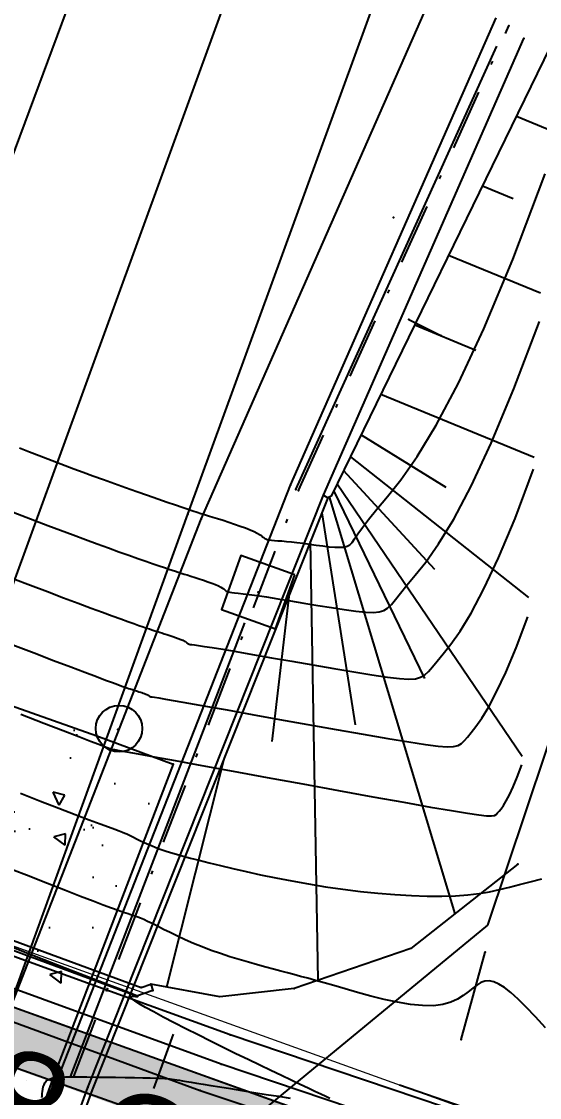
# Model space of a CAD drawing. Header units: metres. Extents: x 820373 to 834957, y 7564678 to 7566875.
# Drawn here: x 821304.79 to 821318.3, y 7565009.85 to 7565037.94 of the extents above; entities that cross this region are included whole.
import ezdxf
from ezdxf.enums import TextEntityAlignment as Align

# ---------------------------------------------------------------- set-up
doc = ezdxf.new("R2010")
doc.units = ezdxf.units.M
doc.linetypes.add('XREF_GEO$0$DASHDOT', pattern=[25.4, 12.7, -6.35, 0, -6.35])
doc.linetypes.add('XREF_TOP$0$DASHDOT', pattern=[25.4, 12.7, -6.35, 0, -6.35])
doc.layers.add('XREF_GEO$0$F-HZ-ARRED-VALETA', color=11, linetype='Continuous', lineweight=0)
for name, color, linetype in [('XREF_GEO$0$F-HZ-BORDO', 165, 'Continuous'), ('XREF_GEO$0$F-HZ-EIXO', 42, 'XREF_GEO$0$DASHDOT'), ('XREF_GEO$0$F-HZ-ESTACA', 73, 'Continuous'), ('XREF_GEO$0$F-HZ-NOMES', 134, 'Continuous'), ('XREF_GEO$0$F-HZ-OAE_EXISTENTE', 55, 'Continuous'), ('XREF_GEO$0$F-HZ-OFFSET-ATERRO', 42, 'Continuous'), ('XREF_GEO$0$F-HZ-PTO-NOTAVEL', 42, 'Continuous'), ('XREF_PAV$0$P-TH01_TREVO_235.60_PAV.TIPO-I', 150, 'Continuous'), ('XREF_TOP$0$T-DI-MURETA', 23, 'Continuous'), ('XREF_TOP$0$T-DP-MARCO', 23, 'Continuous'), ('XREF_TOP$0$T-HD-VALETA_SARJETA', 132, 'Continuous'), ('XREF_TOP$0$T-HG-BARRANCO', 23, 'Continuous'), ('XREF_TOP$0$T-HG-CRISTA', 23, 'Continuous'), ('XREF_TOP$0$T-HG-PÉ', 23, 'Continuous'), ('XREF_TOP$0$T-HM-COTA', 252, 'Continuous'), ('XREF_TOP$0$T-HM-CURVA_INTERMEDIÁRIA', 252, 'Continuous'), ('XREF_TOP$0$T-HM-CURVA_MESTRA', 23, 'Continuous'), ('XREF_TOP$0$T-OA-LAJE', 31, 'Continuous'), ('XREF_TOP$0$T-OA-PILAR', 31, 'Continuous'), ('XREF_TOP$0$T-SI-FAIXA', 23, 'Continuous'), ('XREF_TOP$0$T-SI-PLACA', 252, 'Continuous'), ('XREF_TOP$0$T-SV-GUARD_RAIL', 23, 'Continuous'), ('XREF_TOP$0$T-SV-GUIA', 23, 'XREF_TOP$0$DASHDOT'), ('XREF_TOP$0$T-SV-PÉ_GUIA', 23, 'XREF_TOP$0$DASHDOT'), ('XREF_TOP$0$T-SV-RUA_PAVIMENTADA', 23, 'Continuous')]:
    doc.layers.add(name, color=color, linetype=linetype)
doc.styles.add('XREF_GEO$0$ARIAL', font='arial.ttf')
doc.styles.add('XREF_TOP$0$ROMANS', font='arial.ttf', dxfattribs={"height": 1.5})

# ---------------------------------------------------------------- blocks, each defined once
blk = doc.blocks.new('XREF_TOP$0$PONTO')
at = {"layer": 'XREF_TOP$0$T-HM-COTA'}
blk.add_point((0, 0), dxfattribs=at)
blk = doc.blocks.new('XREF_TOP$0$MARCO')
blk.add_lwpolyline([(-0.75, -0.75), (0.75, -0.75), (0.75, 0.75), (-0.75, 0.75)], close=True)
at = {"style": 'XREF_TOP$0$ROMANS'}
blk.add_attdef('MC', text='', height=1.5, dxfattribs=at).set_placement((1.5, 0), align=Align.MIDDLE_LEFT)
blk = doc.blocks.new('XREF_TOP')
at = {"layer": 'XREF_TOP$0$T-OA-LAJE', "transparency": 33554572}
h = blk.add_hatch(dxfattribs=at)
h.set_pattern_fill('AR-CONC', color=256, scale=0.5)
h.set_pattern_definition([(143.33905, (824593.489, 7561771.7188), (0.1043458, 3.5984875), [0.375, -4.125]), (88.33905, (824593.489, 7561771.719), (-3.7141684, -0.911634), [0.3, -3.3]), (193.7905, (824593.4978, 7561772.0187), (-3.6098225, 2.6868534), [0.318701, -3.5057106]), (139.52325, (824592.491, 7561771.6606), (0.515387, 5.3753506), [0.5625, -6.1875]), (189.97469, (824592.534, 7561772.1085), (-5.134519, 4.381691), [0.478052, -5.258569]), (84.52322, (824592.491, 7561771.6606), (-5.134519, 4.381691), [0.45, -4.95]), (114.33905, (824592.7113, 7561772.1743), (1.8358443, 3.0967202), [0.375, -4.125]), (59.33905, (824592.7113, 7561772.1743), (-3.6904538, 1.0033314), [0.3, -3.3]), (164.7905, (824592.8642, 7561772.4324), (-1.8546096, 4.1000516), [0.318701, -3.5057106]), (130.839052, (824593.4891, 7561771.7188), (-1.6651848, -0.03625007), [0, -3.26, 0, -3.35, 0, -3.3125]), (100.83905, (824593.4891, 7561771.7188), (-2.0453224, 1.1982532), [0, -1.91, 0, -3.185, 0, -1.2625]), (60.839052, (824593.554, 7561770.6057), (-0.0428781, 2.67114944), [0, -1.25, 0, -3.9, 0, -5.175]), (50.83905, (824593.5832, 7561770.1066), (-0.669512, 2.8818278), [0, -1.625, 0, -2.59, 0, -3.675])])
h.paths.add_polyline_path([(821300.108, 7565021.642), (821306.754, 7565019.297), (821308.745, 7565018.551), (821305.633, 7565010.422), (821300.214, 7564995.522), (821297.835, 7564989.016), (821291.872, 7564972.135), (821281.138, 7564976.099), (821287.591, 7564992.852), (821295.152, 7565013.463), (821298.185, 7565022.293)])
at = {"layer": 'XREF_TOP$0$T-DI-MURETA'}
for points in [[(821312.776, 7565025.509, 828.819), (821306.629, 7565010.054, 828.923), (821298.82, 7564988.628, 829.013), (821290.331, 7564964.242, 828.889), (821290.206, 7564964.287, 828.788), (821298.702, 7564988.681, 829.002), (821306.517, 7565010.114, 828.99), (821312.669, 7565025.575, 828.943)], [(821308.211, 7565012.645, 821.183), (821307.782, 7565012.503, 820.993), (821294.77, 7565017.311, 820.18), (821293.548, 7565019.004, 820.752), (821293.642, 7565019.104, 820.963), (821294.978, 7565017.487, 821.002), (821307.91, 7565012.726, 821.155), (821308.156, 7565012.809, 821.183)]]:
    blk.add_polyline3d(points, close=True, dxfattribs=at)
at = {"layer": 'XREF_TOP$0$T-HD-VALETA_SARJETA'}
for points in [[(821283.765, 7564949.109, 828.794), (821289.201, 7564964.505, 828.793), (821297.896, 7564988.974, 828.865), (821305.753, 7565010.393, 828.856), (821311.808, 7565025.835, 828.835), (821317.172, 7565038.035, 828.744)], [(821370.659, 7564990.239, 823.587), (821369.081, 7564990.819, 823.552), (821349.716, 7564997.462, 822.938), (821331.101, 7565003.594, 822.081), (821309.999, 7565010.727, 820.806), (821291.435, 7565017.476, 819.686), (821272.964, 7565024.238, 818.455), (821261.796, 7565028.162, 817.769), (821259.894, 7565028.931, 817.653), (821258.512, 7565029.914, 817.537), (821256.786, 7565031.168, 817.478)], [(821349.906, 7564997.849, 823.26), (821331.183, 7565004.417, 822.408), (821310.233, 7565011.493, 821.199), (821291.893, 7565018.128, 819.958), (821273.252, 7565024.914, 818.633)], [(821291.201, 7565016.732, 819.935), (821309.447, 7565010.037, 821.055), (821330.838, 7565002.908, 822.253)]]:
    blk.add_polyline3d(points, dxfattribs=at)
at = {"layer": 'XREF_TOP$0$T-HG-BARRANCO'}
for p, q in [((821318.499, 7565035.131), (821317.699, 7565035.462)), ((821316.815, 7565033.648), (821317.614, 7565033.317)), ((821318.329, 7565030.844), (821315.931, 7565031.834)), ((821315.046, 7565030.02), (821316.645, 7565029.361)), ((821318.16, 7565026.56), (821314.162, 7565028.206)), ((821313.646, 7565027.147), (821315.86, 7565025.783)), ((821313.368, 7565026.577), (821318.015, 7565022.902)), ((821315.567, 7565023.633), (821313.192, 7565026.216)), ((821312.932, 7565025.683), (821315.305, 7565020.791)), ((821317.851, 7565018.752), (821313.02, 7565025.864)), ((821316.099, 7565014.651), (821312.825, 7565025.529)), ((821312.62, 7565025.116), (821313.488, 7565019.578)), ((821312.527, 7565012.914), (821312.326, 7565024.377)), ((821311.328, 7565019.15), (821311.777, 7565022.997)), ((821310.063, 7565018.689), (821308.572, 7565012.733))]:
    blk.add_line(p, q, dxfattribs=at)
at = {"layer": 'XREF_TOP$0$T-HG-CRISTA'}
blk.add_polyline3d([(821318.584, 7565037.276, 828.86), (821312.865, 7565025.546, 828.508), (821312.776, 7565025.509, 828.819)], dxfattribs=at)
at = {"layer": 'XREF_TOP$0$T-HG-PÉ'}
blk.add_polyline3d([(821317.74, 7565015.947, 823.327), (821314.949, 7565013.742, 822.589), (821311.903, 7565012.701, 821.851), (821309.958, 7565012.478, 821.517), (821308.156, 7565012.809, 821.183)], dxfattribs=at)
at = {"layer": 'XREF_TOP$0$T-HM-CURVA_INTERMEDIÁRIA', "flags": 128}
for points in [[(821304.737, 7565026.811), (821304.998, 7565026.707), (821305.242, 7565026.611), (821305.474, 7565026.52), (821305.7, 7565026.433), (821305.925, 7565026.347), (821306.155, 7565026.262), (821306.394, 7565026.173), (821306.649, 7565026.081), (821306.922, 7565025.982), (821307.209, 7565025.88), (821307.501, 7565025.776), (821307.793, 7565025.673), (821308.076, 7565025.574), (821308.344, 7565025.48), (821308.588, 7565025.395), (821308.803, 7565025.321), (821308.982, 7565025.26), (821309.131, 7565025.21), (821309.256, 7565025.168), (821309.365, 7565025.133), (821309.464, 7565025.101), (821309.561, 7565025.07), (821309.662, 7565025.039), (821309.774, 7565025.004), (821309.903, 7565024.964), (821310.044, 7565024.919), (821310.193, 7565024.87), (821310.344, 7565024.82), (821310.491, 7565024.769), (821310.63, 7565024.719), (821310.754, 7565024.671), (821310.858, 7565024.626), (821310.939, 7565024.586), (821311, 7565024.55), (821311.044, 7565024.519), (821311.078, 7565024.491), (821311.105, 7565024.468), (821311.131, 7565024.448), (821311.161, 7565024.432), (821311.198, 7565024.419), (821311.248, 7565024.409), (821311.31, 7565024.401), (821311.386, 7565024.394), (821311.476, 7565024.388), (821311.579, 7565024.38), (821311.696, 7565024.37), (821311.828, 7565024.358), (821311.974, 7565024.341), (821312.134, 7565024.32), (821312.303, 7565024.296), (821312.476, 7565024.272), (821312.647, 7565024.25), (821312.811, 7565024.231), (821312.962, 7565024.219), (821313.095, 7565024.215), (821313.204, 7565024.222), (821313.287, 7565024.242), (821313.352, 7565024.281), (821313.412, 7565024.344), (821313.479, 7565024.436), (821313.565, 7565024.564), (821313.682, 7565024.731), (821313.841, 7565024.944), (821314.054, 7565025.208), (821314.333, 7565025.537), (821314.683, 7565025.977), (821315.106, 7565026.581), (821315.606, 7565027.404), (821316.187, 7565028.499), (821316.853, 7565029.921), (821317.607, 7565031.724), (821318.452, 7565033.961)], [(821304.451, 7565025.179), (821304.79, 7565025.048), (821305.131, 7565024.917), (821305.471, 7565024.788), (821305.807, 7565024.66), (821306.136, 7565024.537), (821306.456, 7565024.418), (821306.762, 7565024.306), (821307.053, 7565024.2), (821307.328, 7565024.101), (821307.583, 7565024.009), (821307.818, 7565023.926), (821308.03, 7565023.852), (821308.218, 7565023.786), (821308.38, 7565023.73), (821308.515, 7565023.684), (821308.627, 7565023.646), (821308.721, 7565023.615), (821308.803, 7565023.588), (821308.877, 7565023.565), (821308.95, 7565023.542), (821309.026, 7565023.518), (821309.11, 7565023.492), (821309.207, 7565023.462), (821309.313, 7565023.428), (821309.425, 7565023.391), (821309.538, 7565023.354), (821309.649, 7565023.315), (821309.753, 7565023.278), (821309.846, 7565023.242), (821309.925, 7565023.208), (821309.985, 7565023.178), (821310.031, 7565023.151), (821310.064, 7565023.127), (821310.09, 7565023.107), (821310.11, 7565023.089), (821310.13, 7565023.074), (821310.152, 7565023.062), (821310.18, 7565023.052), (821310.218, 7565023.045), (821310.271, 7565023.038), (821310.343, 7565023.03), (821310.44, 7565023.019), (821310.568, 7565023.004), (821310.73, 7565022.984), (821310.932, 7565022.955), (821311.179, 7565022.918), (821311.473, 7565022.87), (821311.804, 7565022.815), (821312.156, 7565022.756), (821312.517, 7565022.696), (821312.873, 7565022.64), (821313.209, 7565022.591), (821313.512, 7565022.551), (821313.768, 7565022.526), (821313.967, 7565022.517), (821314.12, 7565022.529), (821314.239, 7565022.565), (821314.34, 7565022.629), (821314.437, 7565022.723), (821314.544, 7565022.852), (821314.674, 7565023.019), (821314.843, 7565023.226), (821315.062, 7565023.485), (821315.337, 7565023.83), (821315.669, 7565024.305), (821316.063, 7565024.952), (821316.52, 7565025.813), (821317.043, 7565026.931), (821317.635, 7565028.348), (821318.3, 7565030.106)], [(821304.561, 7565023.402), (821305.017, 7565023.228), (821305.46, 7565023.059), (821305.879, 7565022.9), (821306.263, 7565022.756), (821306.602, 7565022.629), (821306.898, 7565022.519), (821307.154, 7565022.425), (821307.373, 7565022.345), (821307.56, 7565022.279), (821307.717, 7565022.223), (821307.848, 7565022.177), (821307.957, 7565022.139), (821308.048, 7565022.108), (821308.123, 7565022.083), (821308.186, 7565022.062), (821308.24, 7565022.044), (821308.29, 7565022.028), (821308.339, 7565022.013), (821308.389, 7565021.997), (821308.446, 7565021.98), (821308.511, 7565021.959), (821308.582, 7565021.937), (821308.657, 7565021.913), (821308.732, 7565021.887), (821308.807, 7565021.862), (821308.876, 7565021.836), (821308.939, 7565021.812), (821308.991, 7565021.79), (821309.032, 7565021.769), (821309.062, 7565021.752), (821309.084, 7565021.736), (821309.101, 7565021.722), (821309.115, 7565021.71), (821309.128, 7565021.7), (821309.143, 7565021.692), (821309.162, 7565021.686), (821309.188, 7565021.68), (821309.231, 7565021.674), (821309.3, 7565021.665), (821309.405, 7565021.651), (821309.557, 7565021.629), (821309.764, 7565021.597), (821310.036, 7565021.553), (821310.385, 7565021.494), (821310.813, 7565021.419), (821311.305, 7565021.333), (821311.837, 7565021.239), (821312.388, 7565021.143), (821312.936, 7565021.049), (821313.457, 7565020.962), (821313.93, 7565020.888), (821314.332, 7565020.829), (821314.648, 7565020.792), (821314.887, 7565020.777), (821315.066, 7565020.786), (821315.201, 7565020.821), (821315.309, 7565020.883), (821315.406, 7565020.974), (821315.508, 7565021.093), (821315.632, 7565021.244), (821315.791, 7565021.432), (821315.991, 7565021.684), (821316.233, 7565022.029), (821316.519, 7565022.5), (821316.852, 7565023.127), (821317.233, 7565023.94), (821317.664, 7565024.971), (821318.147, 7565026.251)], [(821304.765, 7565019.857), (821305.364, 7565019.627), (821305.876, 7565019.43), (821306.282, 7565019.275), (821306.587, 7565019.158), (821306.806, 7565019.074), (821306.953, 7565019.018), (821307.043, 7565018.983), (821307.09, 7565018.965), (821307.108, 7565018.959), (821307.112, 7565018.957), (821307.113, 7565018.957), (821307.114, 7565018.957), (821307.115, 7565018.956), (821307.115, 7565018.956), (821307.116, 7565018.956), (821307.116, 7565018.956), (821307.117, 7565018.956), (821307.118, 7565018.955), (821307.118, 7565018.955), (821307.119, 7565018.955), (821307.12, 7565018.955), (821307.121, 7565018.954), (821307.122, 7565018.954), (821307.122, 7565018.954), (821307.123, 7565018.954), (821307.124, 7565018.953), (821307.124, 7565018.953), (821307.124, 7565018.953), (821307.125, 7565018.953), (821307.125, 7565018.953), (821307.125, 7565018.952), (821307.125, 7565018.952), (821307.125, 7565018.952), (821307.126, 7565018.952), (821307.129, 7565018.951), (821307.152, 7565018.947), (821307.215, 7565018.936), (821307.335, 7565018.914), (821307.534, 7565018.877), (821307.831, 7565018.823), (821308.245, 7565018.747), (821308.795, 7565018.646), (821309.492, 7565018.519), (821310.307, 7565018.37), (821311.199, 7565018.207), (821312.13, 7565018.037), (821313.061, 7565017.868), (821313.952, 7565017.706), (821314.765, 7565017.56), (821315.46, 7565017.436), (821316.009, 7565017.341), (821316.422, 7565017.273), (821316.72, 7565017.229), (821316.923, 7565017.207), (821317.053, 7565017.203), (821317.13, 7565017.216), (821317.175, 7565017.243), (821317.209, 7565017.28), (821317.249, 7565017.328), (821317.3, 7565017.391), (821317.361, 7565017.478), (821317.433, 7565017.596), (821317.516, 7565017.754), (821317.612, 7565017.959), (821317.721, 7565018.218), (821317.842, 7565018.54)], [(821304.757, 7565017.794), (821305.282, 7565017.591), (821305.763, 7565017.406), (821306.19, 7565017.242), (821306.55, 7565017.105), (821306.836, 7565016.997), (821307.055, 7565016.915), (821307.218, 7565016.855), (821307.337, 7565016.812), (821307.421, 7565016.78), (821307.483, 7565016.756), (821307.534, 7565016.735), (821307.584, 7565016.712), (821307.642, 7565016.683), (821307.711, 7565016.648), (821307.788, 7565016.609), (821307.874, 7565016.566), (821307.968, 7565016.521), (821308.068, 7565016.475), (821308.175, 7565016.428), (821308.288, 7565016.382), (821308.406, 7565016.338), (821308.532, 7565016.294), (821308.671, 7565016.25), (821308.826, 7565016.204), (821309.001, 7565016.156), (821309.199, 7565016.103), (821309.425, 7565016.045), (821309.683, 7565015.981), (821309.974, 7565015.91), (821310.297, 7565015.833), (821310.649, 7565015.752), (821311.026, 7565015.669), (821311.424, 7565015.586), (821311.842, 7565015.505), (821312.274, 7565015.427), (821312.719, 7565015.355), (821313.172, 7565015.291), (821313.628, 7565015.235), (821314.082, 7565015.188), (821314.527, 7565015.151), (821314.958, 7565015.125), (821315.37, 7565015.11), (821315.756, 7565015.107), (821316.111, 7565015.118), (821316.432, 7565015.142), (821316.725, 7565015.179), (821316.998, 7565015.226), (821317.259, 7565015.282), (821317.518, 7565015.345), (821317.782, 7565015.414), (821318.059, 7565015.487), (821318.359, 7565015.561)], [(821318.459, 7565011.675), (821318.194, 7565011.962), (821317.955, 7565012.213), (821317.743, 7565012.422), (821317.556, 7565012.591), (821317.39, 7565012.721), (821317.243, 7565012.814), (821317.111, 7565012.871), (821316.99, 7565012.896), (821316.879, 7565012.889), (821316.772, 7565012.853), (821316.668, 7565012.79), (821316.56, 7565012.707), (821316.444, 7565012.613), (821316.313, 7565012.515), (821316.162, 7565012.422), (821315.986, 7565012.341), (821315.779, 7565012.28), (821315.535, 7565012.249), (821315.251, 7565012.251), (821314.935, 7565012.284), (821314.597, 7565012.341), (821314.248, 7565012.416), (821313.897, 7565012.503), (821313.555, 7565012.596), (821313.232, 7565012.688), (821312.938, 7565012.773), (821312.68, 7565012.847), (821312.454, 7565012.911), (821312.253, 7565012.966), (821312.069, 7565013.015), (821311.896, 7565013.061), (821311.725, 7565013.105), (821311.55, 7565013.151), (821311.363, 7565013.201), (821311.159, 7565013.256), (821310.94, 7565013.316), (821310.708, 7565013.382), (821310.469, 7565013.453), (821310.225, 7565013.529), (821309.98, 7565013.61), (821309.737, 7565013.695), (821309.5, 7565013.784), (821309.273, 7565013.877), (821309.057, 7565013.971), (821308.853, 7565014.065), (821308.664, 7565014.157), (821308.49, 7565014.243), (821308.333, 7565014.322), (821308.195, 7565014.392), (821308.076, 7565014.451), (821307.978, 7565014.497), (821307.894, 7565014.533), (821307.817, 7565014.563), (821307.742, 7565014.589), (821307.66, 7565014.616), (821307.566, 7565014.646), (821307.451, 7565014.684), (821307.31, 7565014.733), (821307.135, 7565014.796), (821306.919, 7565014.877), (821306.652, 7565014.978), (821306.326, 7565015.103), (821305.933, 7565015.255), (821305.465, 7565015.437), (821304.913, 7565015.653), (821304.269, 7565015.905)], [(821305.315, 7565009.851), (821305.321, 7565009.9), (821305.326, 7565009.954), (821305.332, 7565010.012), (821305.341, 7565010.072), (821305.354, 7565010.131), (821305.373, 7565010.188), (821305.398, 7565010.239), (821305.432, 7565010.283), (821305.475, 7565010.318), (821305.531, 7565010.345), (821305.602, 7565010.364), (821305.69, 7565010.378), (821305.799, 7565010.386), (821305.931, 7565010.39), (821306.088, 7565010.392), (821306.275, 7565010.391), (821306.49, 7565010.39), (821306.728, 7565010.388), (821306.98, 7565010.385), (821307.237, 7565010.382), (821307.491, 7565010.378), (821307.732, 7565010.374), (821307.953, 7565010.371), (821308.145, 7565010.366), (821308.301, 7565010.362), (821308.424, 7565010.358), (821308.522, 7565010.354), (821308.6, 7565010.349), (821308.665, 7565010.342), (821308.721, 7565010.335), (821308.776, 7565010.327), (821308.835, 7565010.316), (821308.905, 7565010.304), (821308.988, 7565010.29), (821309.089, 7565010.273), (821309.21, 7565010.253), (821309.355, 7565010.228), (821309.526, 7565010.2), (821309.729, 7565010.167), (821309.965, 7565010.129), (821310.237, 7565010.085), (821310.535, 7565010.037), (821310.85, 7565009.987), (821311.172, 7565009.936), (821311.491, 7565009.886), (821311.796, 7565009.839)], [(821312.828, 7565009.827), (821312.724, 7565009.879), (821312.597, 7565009.941), (821312.444, 7565010.014), (821312.264, 7565010.1), (821312.057, 7565010.197), (821311.825, 7565010.307), (821311.569, 7565010.427), (821311.294, 7565010.557), (821311.002, 7565010.697), (821310.696, 7565010.843), (821310.379, 7565010.997), (821310.052, 7565011.157), (821309.721, 7565011.321), (821309.391, 7565011.486), (821309.071, 7565011.649), (821308.766, 7565011.806), (821308.485, 7565011.953), (821308.235, 7565012.087), (821308.023, 7565012.204), (821307.857, 7565012.301), (821307.741, 7565012.375), (821307.671, 7565012.428), (821307.638, 7565012.463), (821307.634, 7565012.484), (821307.652, 7565012.494), (821307.683, 7565012.497), (821307.72, 7565012.495), (821307.756, 7565012.491), (821307.782, 7565012.489), (821307.801, 7565012.489), (821307.812, 7565012.489), (821307.817, 7565012.491), (821307.818, 7565012.494), (821307.815, 7565012.497), (821307.811, 7565012.5), (821307.806, 7565012.503), (821307.798, 7565012.506), (821307.771, 7565012.517), (821307.705, 7565012.543), (821307.58, 7565012.592), (821307.376, 7565012.672), (821307.072, 7565012.79), (821306.648, 7565012.954), (821306.085, 7565013.173), (821305.372, 7565013.45), (821304.534, 7565013.775)]]:
    blk.add_lwpolyline(points, dxfattribs=at)
at = {"layer": 'XREF_TOP$0$T-HM-CURVA_MESTRA', "flags": 128}
blk.add_lwpolyline([(821304.563, 7565021.668), (821305.112, 7565021.458), (821305.621, 7565021.264), (821306.07, 7565021.093), (821306.442, 7565020.952), (821306.742, 7565020.839), (821306.98, 7565020.75), (821307.163, 7565020.682), (821307.302, 7565020.631), (821307.404, 7565020.594), (821307.478, 7565020.568), (821307.535, 7565020.548), (821307.58, 7565020.533), (821307.618, 7565020.52), (821307.65, 7565020.509), (821307.678, 7565020.5), (821307.703, 7565020.492), (821307.728, 7565020.484), (821307.753, 7565020.476), (821307.782, 7565020.468), (821307.814, 7565020.457), (821307.85, 7565020.446), (821307.888, 7565020.434), (821307.927, 7565020.421), (821307.964, 7565020.408), (821307.999, 7565020.395), (821308.031, 7565020.383), (821308.057, 7565020.372), (821308.078, 7565020.361), (821308.093, 7565020.352), (821308.105, 7565020.344), (821308.113, 7565020.337), (821308.12, 7565020.331), (821308.127, 7565020.326), (821308.134, 7565020.322), (821308.144, 7565020.319), (821308.159, 7565020.316), (821308.192, 7565020.311), (821308.257, 7565020.301), (821308.37, 7565020.282), (821308.545, 7565020.253), (821308.797, 7565020.21), (821309.141, 7565020.15), (821309.59, 7565020.07), (821310.153, 7565019.969), (821310.806, 7565019.851), (821311.518, 7565019.723), (821312.259, 7565019.59), (821312.998, 7565019.458), (821313.704, 7565019.334), (821314.347, 7565019.224), (821314.896, 7565019.133), (821315.328, 7565019.066), (821315.654, 7565019.025), (821315.893, 7565019.008), (821316.062, 7565019.014), (821316.181, 7565019.043), (821316.268, 7565019.095), (821316.342, 7565019.168), (821316.42, 7565019.262), (821316.52, 7565019.38), (821316.645, 7565019.537), (821316.797, 7565019.754), (821316.976, 7565020.048), (821317.184, 7565020.44), (821317.422, 7565020.949), (821317.692, 7565021.595), (821317.995, 7565022.396)], dxfattribs=at)
at = {"layer": 'XREF_TOP$0$T-OA-LAJE', "elevation": 828.629}
blk.add_lwpolyline([(821300.108, 7565021.642), (821306.754, 7565019.297), (821308.745, 7565018.551), (821305.633, 7565010.422), (821300.214, 7564995.522), (821297.835, 7564989.016), (821291.872, 7564972.135), (821281.138, 7564976.099), (821287.591, 7564992.852), (821295.152, 7565013.463), (821298.185, 7565022.293), (821300.108, 7565021.642)], dxfattribs=at)
at = {"layer": 'XREF_TOP$0$T-OA-PILAR'}
blk.add_circle((821307.33, 7565019.482, 823.977), 0.606, dxfattribs=at)
at = {"layer": 'XREF_TOP$0$T-SI-FAIXA'}
for points in [[(821272.812, 7564951.353, 828.831), (821280.056, 7564968.016, 828.94), (821289.169, 7564992.313, 828.9), (821296.713, 7565013.34, 828.909), (821300.152, 7565022.589, 828.949), (821307.047, 7565041.142, 828.862)], [(821277.825, 7564949.995, 828.974), (821283.818, 7564966.288, 829.031), (821292.764, 7564990.845, 828.945), (821300.516, 7565012.14, 828.974), (821303.751, 7565021.022, 828.992), (821310.563, 7565039.723, 828.973)], [(821282.449, 7564949.436, 828.844), (821287.511, 7564965.026, 828.904), (821296.2, 7564989.852, 828.907), (821303.984, 7565010.901, 828.939), (821309.127, 7565025.084, 828.939), (821314.103, 7565038.738, 828.901)], [(821303.984, 7565010.901, 828.939), (821309.474, 7565024.946, 828.918), (821315.515, 7565038.685, 828.868)]]:
    blk.add_polyline3d(points, dxfattribs=at)
at = {"layer": 'XREF_TOP$0$T-SI-PLACA'}
for points, elevation in [([(821314.892, 7565030.165), (821315.726, 7565029.743)], 829.063), ([(821316.256, 7565011.366), (821316.885, 7565013.645)], 821.846)]:
    blk.add_lwpolyline(points, dxfattribs=dict(at, elevation=elevation))
at = {"layer": 'XREF_TOP$0$T-SV-GUARD_RAIL'}
blk.add_polyline3d([(821312.669, 7565025.575, 828.943), (821317.893, 7565037.498, 828.985)], dxfattribs=at)
at = {"layer": 'XREF_TOP$0$T-SV-GUIA', "ltscale": 0.125}
for p, q in [((821312.01, 7565025.695, 828.964), (821317.505, 7565037.83, 828.92)), ((821306.152, 7565010.398, 828.99), (821312.01, 7565025.695, 828.964)), ((821298.243, 7564988.852, 829.002), (821306.152, 7565010.398, 828.99))]:
    blk.add_line(p, q, dxfattribs=at)
at = {"layer": 'XREF_TOP$0$T-SV-PÉ_GUIA'}
for points in [[(821311.947, 7565025.727, 828.819), (821317.443, 7565037.862, 828.775)], [(821284.003, 7564949.078, 828.73), (821289.432, 7564964.423, 828.749), (821298.156, 7564988.819, 828.864), (821306.068, 7565010.389, 828.838), (821311.947, 7565025.727, 828.819)]]:
    blk.add_polyline3d(points, dxfattribs=at)
at = {"layer": 'XREF_TOP$0$T-SV-RUA_PAVIMENTADA', "ltscale": 22}
blk.add_polyline3d([(821253.882, 7565028.841, 817.71), (821272.157, 7565022.302, 818.888), (821290.725, 7565015.568, 820.117), (821309.084, 7565009.05, 821.227), (821330.069, 7565001.532, 822.514), (821348.764, 7564994.859, 823.68)], dxfattribs=at)
at = {"layer": 'XREF_TOP$0$T-DP-MARCO', "rotation": 160.3218198399105}
blk.add_blockref('XREF_TOP$0$MARCO', (821310.962, 7565023.045, 829.022), dxfattribs=at)
at = {"layer": 'XREF_TOP$0$T-HM-COTA', "rotation": 160.3219444444443}
for p in [(821317.505, 7565037.83, 828.92), (821317.893, 7565037.498, 828.985), (821314.495, 7565032.822, 828.888), (821314.892, 7565030.165, 829.063), (821315.726, 7565029.743, 828.972), (821311.808, 7565025.835, 828.835), (821311.947, 7565025.727, 828.819), (821312.01, 7565025.695, 828.964), (821312.669, 7565025.575, 828.943), (821312.776, 7565025.509, 828.819), (821309.127, 7565025.084, 828.939), (821309.474, 7565024.946, 828.918), (821310.962, 7565023.045, 829.022), (821307.302, 7565019.46, 827.171), (821306.754, 7565019.297, 827.2), (821307.873, 7565019.212, 827.162), (821307.103, 7565018.921, 823.977), (821308.745, 7565018.551, 828.593), (821317.74, 7565015.947, 823.327), (821316.885, 7565013.645, 822.043), (821307.91, 7565012.726, 821.155), (821308.156, 7565012.809, 821.183), (821311.903, 7565012.701, 821.851), (821307.782, 7565012.503, 820.993), (821308.211, 7565012.645, 821.183), (821310.233, 7565011.493, 821.199), (821316.256, 7565011.366, 821.846), (821309.999, 7565010.727, 820.806), (821305.753, 7565010.393, 828.856), (821306.068, 7565010.389, 828.838), (821306.152, 7565010.398, 828.99), (821306.517, 7565010.114, 828.99), (821309.447, 7565010.037, 821.055)]:
    blk.add_blockref('XREF_TOP$0$PONTO', p, dxfattribs=at)
blk = doc.blocks.new('XREF_GEO$0$AeccTickLine')
at = {"layer": 'XREF_GEO$0$F-HZ-ESTACA', "lineweight": -2}
blk.add_line((0, 1), (0, -1), dxfattribs=at)
blk = doc.blocks.new('XREF_GEO')
at = {"layer": 'XREF_GEO$0$F-HZ-ARRED-VALETA', "flags": 128}
blk.add_lwpolyline([(821360.347, 7564993.57, 0.002501), (821331.999, 7565003.933), (821275.544, 7565024.25, 0.001982), (821253.013, 7565032.259, 0.001982)], format="xyb", dxfattribs=at)
at = {"layer": 'XREF_GEO$0$F-HZ-BORDO', "flags": 128}
blk.add_lwpolyline([(821359.825, 7564992.164, 0.002501), (821331.491, 7565002.521), (821275.036, 7565022.839, 0.001982), (821252.516, 7565030.843)], format="xyb", dxfattribs=at)
at = {"layer": 'XREF_GEO$0$F-HZ-EIXO', "linetype": 'XREF_GEO$0$DASHDOT', "lineweight": -3, "ltscale": 0.25, "flags": 128}
blk.add_lwpolyline([(821406.921, 7565021.036, -0.332969), (821385.88, 7564991.548, -0.167457), (821359.825, 7564992.164, 0.002501), (821331.491, 7565002.521), (821275.036, 7565022.839, 0.001982), (821252.516, 7565030.843, -0.186122), (821230.605, 7565049.508, -0.242557), (821230.01, 7565077.511)], format="xyb", dxfattribs=at)
at = {"layer": 'XREF_GEO$0$F-HZ-OAE_EXISTENTE'}
blk.add_lwpolyline([(821300.108, 7565021.642), (821306.754, 7565019.296), (821308.745, 7565018.551), (821305.633, 7565010.422), (821300.214, 7564995.522), (821297.835, 7564989.016), (821291.872, 7564972.135), (821281.138, 7564976.099), (821287.591, 7564992.852), (821295.152, 7565013.463), (821298.185, 7565022.293), (821300.108, 7565021.642)], dxfattribs=at)
at = {"layer": 'XREF_GEO$0$F-HZ-OFFSET-ATERRO', "lineweight": -3, "ltscale": 2, "flags": 128}
blk.add_lwpolyline([(821343.015, 7565000.381), (821341.122, 7565001.03), (821339.228, 7565001.677), (821337.333, 7565002.323), (821335.438, 7565002.966), (821333.542, 7565003.608), (821332.062, 7565004.108), (821331.647, 7565004.25), (821329.757, 7565004.905), (821327.869, 7565005.566), (821325.981, 7565006.226), (821324.093, 7565006.886), (821322.204, 7565007.544), (821320.316, 7565008.203), (821318.427, 7565008.862), (821316.539, 7565009.521), (821314.65, 7565010.179)], dxfattribs=at)
at = {"layer": 'XREF_GEO$0$F-HZ-PTO-NOTAVEL', "linetype": 'Continuous', "lineweight": -3}
for p, q in [((821316.951, 7565014.348), (821328.844, 7565049.896)), ((821302.838, 7565002.737), (821316.951, 7565014.348))]:
    blk.add_line(p, q, dxfattribs=at)
at = {"layer": 'XREF_GEO$0$F-HZ-ESTACA', "linetype": 'Continuous', "lineweight": -3, "xscale": 0.75, "yscale": 0.75, "zscale": 0.75, "rotation": 160.2064746282176}
blk.add_blockref('XREF_GEO$0$AeccTickLine', (821308.496, 7565010.797), dxfattribs=at)
at = {"layer": 'XREF_GEO$0$F-HZ-NOMES', "linetype": 'ByBlock', "insert": (821308.038, 7565007.324), "char_height": 2.5, "attachment_point": 2, "rotation": 160.2065, "style": 'XREF_GEO$0$ARIAL'}
blk.add_mtext('RAMO 800', dxfattribs=at)
blk = doc.blocks.new('XREF_PAV')
at = {"layer": 'XREF_PAV$0$P-TH01_TREVO_235.60_PAV.TIPO-I'}
h = blk.add_hatch(color=256, dxfattribs=at)
h.dxf.hatch_style = 1
h.paths.add_polyline_path([(821252.516, 7565030.843, -0.051247), (821245.117, 7565034.326), (821244.342, 7565033.041, 0.051247), (821252.019, 7565029.428, -0.001982), (821274.528, 7565021.428), (821279.707, 7565019.564), (821290.725, 7565015.568), (821297.005, 7565013.338), (821330.983, 7565001.11, -0.002501), (821359.303, 7564990.757, 0.008319), (821367.256, 7564988.188), (821368.526, 7564987.929), (821369.805, 7564987.715), (821371.091, 7564987.549), (821372.382, 7564987.43), (821373.673, 7564987.356), (821375.005, 7564987.332), (821376.335, 7564987.357), (821377.662, 7564987.431), (821378.985, 7564987.555), (821380.303, 7564987.728), (821383.574, 7564988.513), (821386.739, 7564989.656), (821389.758, 7564991.142), (821391.759, 7564992.419, 0.120548), (821402.949, 7565002.518), (821401.708, 7565003.361, -0.168037), (821385.88, 7564991.548, -0.167457), (821359.825, 7564992.164, 0.002501), (821331.491, 7565002.521), (821275.036, 7565022.839, 0.001982)])

msp = doc.modelspace()

# ---------------------------------------------------------------- block references
at = {"ltscale": 100}
for name in ['XREF_PAV', 'XREF_GEO', 'XREF_TOP']:
    msp.add_blockref(name, (0, 0), dxfattribs=at)

doc.saveas('drawing.dxf')
